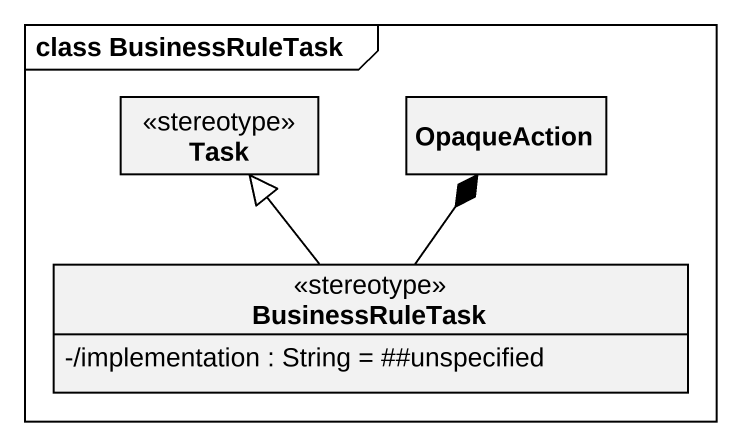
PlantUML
@startuml
mainframe class BusinessRuleTask
hide circle
hide empty members
skinparam classAttributeIconSize 0
class Task <<stereotype>>
class OpaqueAction
class BusinessRuleTask <<stereotype>> {
  -/implementation : String = ##unspecified
}
BusinessRuleTask -up-|> Task
BusinessRuleTask -up-* OpaqueAction
@enduml
